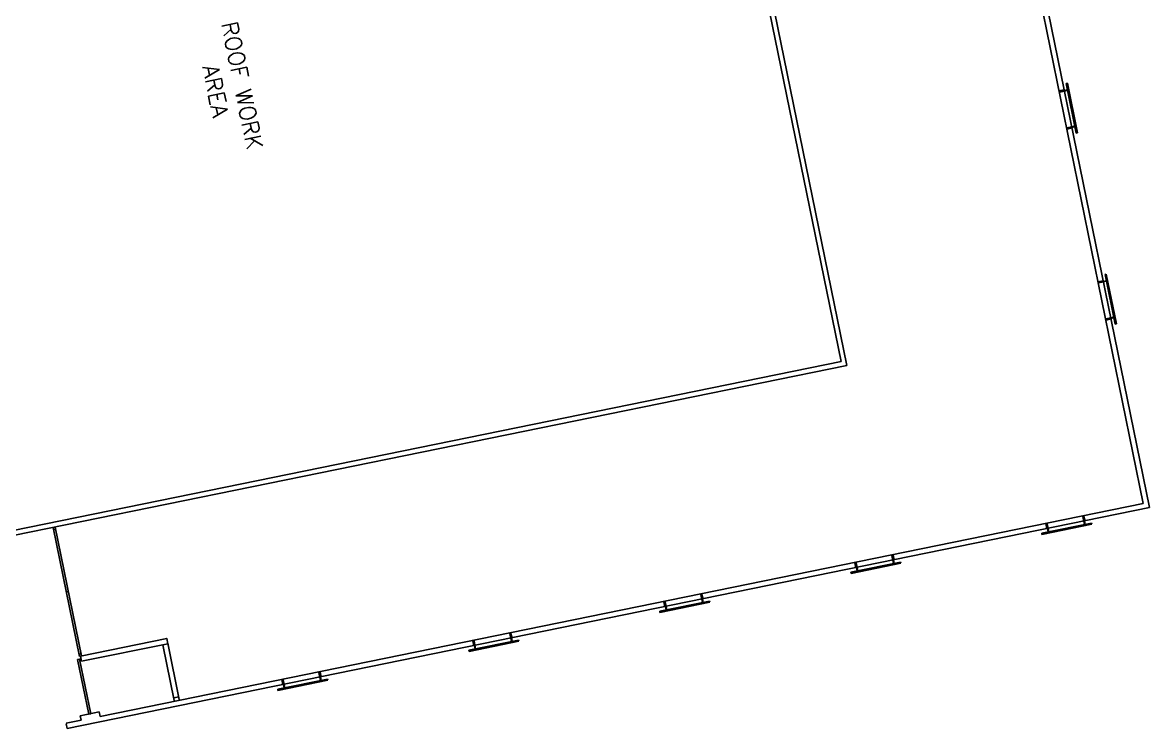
# Model space of a CAD drawing. Header units: inches. Extents: x 69200290 to 69203202, y 27682282 to 27684146.
# Drawn here: x 69201815 to 69203202, y 27682282 to 27683151 of the extents above; entities that cross this region are included whole.
import ezdxf

# ---------------------------------------------------------------- set-up
doc = ezdxf.new("R2010")
doc.units = ezdxf.units.IN
doc.header["$LTSCALE"] = 10
doc.header["$MEASUREMENT"] = 0
doc.layers.add('A-IDEN-TEXT', color=4, linetype='CONTINUOUS')
doc.layers.add('A-SITE', color=3, linetype='CONTINUOUS')
doc.styles.add('Annotative', font='arial.ttf')

msp = doc.modelspace()

# ---------------------------------------------------------------- linework, layer by layer
at = {"layer": 'A-SITE'}
for p, q in [((69202955.6, 27683761.7), (69203202.2, 27682554.1)), ((69202950.5, 27683754), (69203194.5, 27682559.2)), ((69202829.7, 27682729.1), (69202630.2, 27683705.9)), ((69202822.6, 27682733.8), (69202625.5, 27683698.8)), ((69203090.8, 27683067.2), (69203097.2, 27683068.5)), ((69203091, 27683067.2), (69203091.2, 27683066.5)), ((69203101.2, 27683068.5), (69203091.2, 27683066.5)), ((69203091.6, 27683065.8), (69203091.4, 27683066.5)), ((69203091.6, 27683065.8), (69203101.4, 27683067.8)), ((69203094.6, 27683067.2), (69203094.5, 27683067.9)), ((69203099.6, 27683076.4), (69203101.1, 27683076.7)), ((69203112.1, 27683015.1), (69203099.6, 27683076.4)), ((69203113.6, 27683015.4), (69203101.1, 27683076.7)), ((69203100.4, 27683020.2), (69203106.8, 27683021.5)), ((69203110.5, 27683023), (69203100.5, 27683020.9)), ((69203100.6, 27683021.7), (69203110.4, 27683023.7)), ((69203100.6, 27683021.7), (69203100.7, 27683021)), ((69203103.9, 27683021.6), (69203104.1, 27683020.9)), ((69203100.6, 27683020.2), (69203100.5, 27683020.9)), ((69203112.1, 27683015.1), (69203113.6, 27683015.4)), ((69203147.6, 27682841.2), (69203149.1, 27682841.5)), ((69203160.1, 27682780), (69203147.6, 27682841.2)), ((69203161.6, 27682780.3), (69203149.1, 27682841.5)), ((69203138.8, 27682832), (69203145.2, 27682833.3)), ((69203139.1, 27682832.1), (69203139.2, 27682831.3)), ((69203149.2, 27682833.4), (69203139.2, 27682831.3)), ((69203139.6, 27682830.7), (69203139.4, 27682831.4)), ((69203139.6, 27682830.7), (69203149.4, 27682832.7)), ((69203142.6, 27682832), (69203142.5, 27682832.8)), ((69203148.4, 27682785), (69203154.8, 27682786.3)), ((69203158.5, 27682787.8), (69203148.5, 27682785.8)), ((69203148.7, 27682785.1), (69203148.5, 27682785.8)), ((69203148.6, 27682786.6), (69203158.4, 27682788.6)), ((69203148.6, 27682786.6), (69203148.7, 27682785.8)), ((69203151.9, 27682786.5), (69203152.1, 27682785.8)), ((69203160.1, 27682780), (69203161.6, 27682780.3)), ((69200923.8, 27682346), (69202822.6, 27682733.8)), ((69200919.1, 27682338.9), (69202829.7, 27682729.1)), ((69203202.2, 27682554.1), (69201869.7, 27682282)), ((69203194.5, 27682559.2), (69201910.5, 27682296.9)), ((69203120.3, 27682543), (69203121, 27682543.1)), ((69203120.3, 27682543), (69203122.3, 27682533.2)), ((69203121.7, 27682543.5), (69203121, 27682543.4)), ((69203123, 27682533.3), (69203121, 27682543.4)), ((69203121.6, 27682543.8), (69203122.9, 27682537.4)), ((69203121.7, 27682539.9), (69203122.4, 27682540.1)), ((69201855.5, 27682527.6), (69201853.1, 27682527.1)), ((69203069.6, 27682522.4), (69203130.8, 27682534.9)), ((69203069.6, 27682522.4), (69203069.9, 27682521)), ((69203069.9, 27682521), (69203131.1, 27682533.5)), ((69203074.6, 27682534.2), (69203075.9, 27682527.8)), ((69203074.7, 27682533.9), (69203075.4, 27682534.1)), ((69203077.4, 27682524), (69203075.4, 27682534.1)), ((69203076.2, 27682534), (69203075.4, 27682533.8)), ((69203076.1, 27682530.6), (69203075.4, 27682530.5)), ((69203076.2, 27682534), (69203078.2, 27682524.2)), ((69203130.8, 27682534.9), (69203131.1, 27682533.5)), ((69202885.1, 27682495), (69202885.9, 27682495.1)), ((69202885.1, 27682495), (69202887.1, 27682485.2)), ((69202886.5, 27682495.5), (69202885.8, 27682495.3)), ((69202887.9, 27682485.3), (69202885.8, 27682495.3)), ((69202886.5, 27682495.7), (69202887.8, 27682489.4)), ((69202834.5, 27682474.4), (69202895.7, 27682486.9)), ((69202834.8, 27682472.9), (69202896, 27682485.4)), ((69202839.5, 27682486.1), (69202840.8, 27682479.8)), ((69202839.5, 27682485.9), (69202840.2, 27682486)), ((69202842.3, 27682476), (69202840.2, 27682486)), ((69202841, 27682482.6), (69202840.2, 27682482.5)), ((69202841, 27682485.9), (69202840.3, 27682485.8)), ((69202841, 27682485.9), (69202843, 27682476.1)), ((69202886.5, 27682491.9), (69202887.2, 27682492.1)), ((69202895.7, 27682486.9), (69202896, 27682485.4)), ((69202834.5, 27682474.4), (69202834.8, 27682472.9)), ((69201868.8, 27682450.2), (69201871.2, 27682450.7)), ((69202599.3, 27682426.4), (69202660.6, 27682438.9)), ((69202650, 27682446.9), (69202650.7, 27682447.1)), ((69202650, 27682446.9), (69202652, 27682437.1)), ((69202651.4, 27682447.5), (69202650.7, 27682447.3)), ((69202652.7, 27682437.3), (69202650.7, 27682447.3)), ((69202651.3, 27682447.7), (69202652.6, 27682441.3)), ((69202651.4, 27682443.9), (69202652.1, 27682444)), ((69202660.6, 27682438.9), (69202660.9, 27682437.4)), ((69202599.3, 27682426.4), (69202599.6, 27682424.9)), ((69202599.6, 27682424.9), (69202660.9, 27682437.4)), ((69202604.3, 27682438.1), (69202605.6, 27682431.7)), ((69202604.4, 27682437.9), (69202605.1, 27682438)), ((69202607.2, 27682428), (69202605.1, 27682438)), ((69202605.8, 27682434.6), (69202605.1, 27682434.4)), ((69202605.9, 27682437.9), (69202605.2, 27682437.8)), ((69202605.9, 27682437.9), (69202607.9, 27682428.1)), ((69202414.8, 27682398.9), (69202415.6, 27682399.1)), ((69202414.8, 27682398.9), (69202416.8, 27682389.1)), ((69202416.3, 27682399.5), (69202415.5, 27682399.3)), ((69202417.6, 27682389.3), (69202415.5, 27682399.3)), ((69202416.2, 27682399.7), (69202417.5, 27682393.3)), ((69201987.4, 27682385.1), (69202001.5, 27682316.5)), ((69201993.7, 27682386.9), (69202007.8, 27682317.8)), ((69202364.2, 27682378.4), (69202425.4, 27682390.9)), ((69202364.5, 27682376.9), (69202425.7, 27682389.4)), ((69202369.2, 27682390.1), (69202370.5, 27682383.7)), ((69202369.2, 27682389.8), (69202370, 27682390)), ((69202370.7, 27682386.6), (69202369.9, 27682386.4)), ((69202372, 27682380), (69202370, 27682390)), ((69202370.7, 27682389.9), (69202370, 27682389.8)), ((69202370.7, 27682389.9), (69202372.7, 27682380.1)), ((69202416.2, 27682395.9), (69202417, 27682396)), ((69202425.4, 27682390.9), (69202425.7, 27682389.4)), ((69201886.9, 27682373.8), (69201884.5, 27682373.3)), ((69202364.2, 27682378.4), (69202364.5, 27682376.9)), ((69202129, 27682330.3), (69202190.3, 27682342.8)), ((69202134, 27682342.1), (69202135.3, 27682335.7)), ((69202134.1, 27682341.8), (69202134.8, 27682342)), ((69202136.9, 27682331.9), (69202134.8, 27682342)), ((69202135.6, 27682341.9), (69202134.9, 27682341.7)), ((69202135.6, 27682341.9), (69202137.6, 27682332.1)), ((69202179.7, 27682350.9), (69202180.4, 27682351)), ((69202179.7, 27682350.9), (69202181.7, 27682341.1)), ((69202181.1, 27682351.4), (69202180.4, 27682351.3)), ((69202182.4, 27682341.2), (69202180.4, 27682351.3)), ((69202181.1, 27682351.7), (69202182.4, 27682345.3)), ((69202181.1, 27682347.8), (69202181.8, 27682348)), ((69202190.3, 27682342.8), (69202190.6, 27682341.4)), ((69202129, 27682330.3), (69202129.3, 27682328.9)), ((69202129.3, 27682328.9), (69202190.6, 27682341.4)), ((69202135.5, 27682338.5), (69202134.8, 27682338.4)), ((69202001.3, 27682319.6), (69202007.2, 27682320.8)), ((69201885.9, 27682297.5), (69201909.4, 27682302.3)), ((69201909.4, 27682302.3), (69201910.5, 27682296.9)), ((69201887, 27682292.1), (69201868.4, 27682288.3)), ((69201869.7, 27682282), (69201868.5, 27682287.8)), ((69201887, 27682292.1), (69201885.9, 27682297.5))]:
    msp.add_line(p, q, dxfattribs=at)
for points in [[(69201885, 27682370.8), (69201887.4, 27682371.3), (69201855, 27682530), (69201852.6, 27682529.5)], [(69201887.5, 27682364.7), (69201993.8, 27682386.4), (69201992.5, 27682392.8), (69201886.2, 27682371.1)], [(69201882.7, 27682367), (69201885.1, 27682367.5), (69201898.9, 27682300.2), (69201896.5, 27682299.7)]]:
    msp.add_lwpolyline(points, close=True, dxfattribs=at)

# ---------------------------------------------------------------- texts
at = {"layer": 'A-IDEN-TEXT', "insert": (69202068.9, 27683070.4), "char_height": 20, "width": 175.459, "attachment_point": 5, "rotation": 281.5424, "style": 'Annotative'}
msp.add_mtext('{\\Fromans|c0;ROOF WORK AREA}', dxfattribs=at)

doc.saveas('drawing.dxf')
